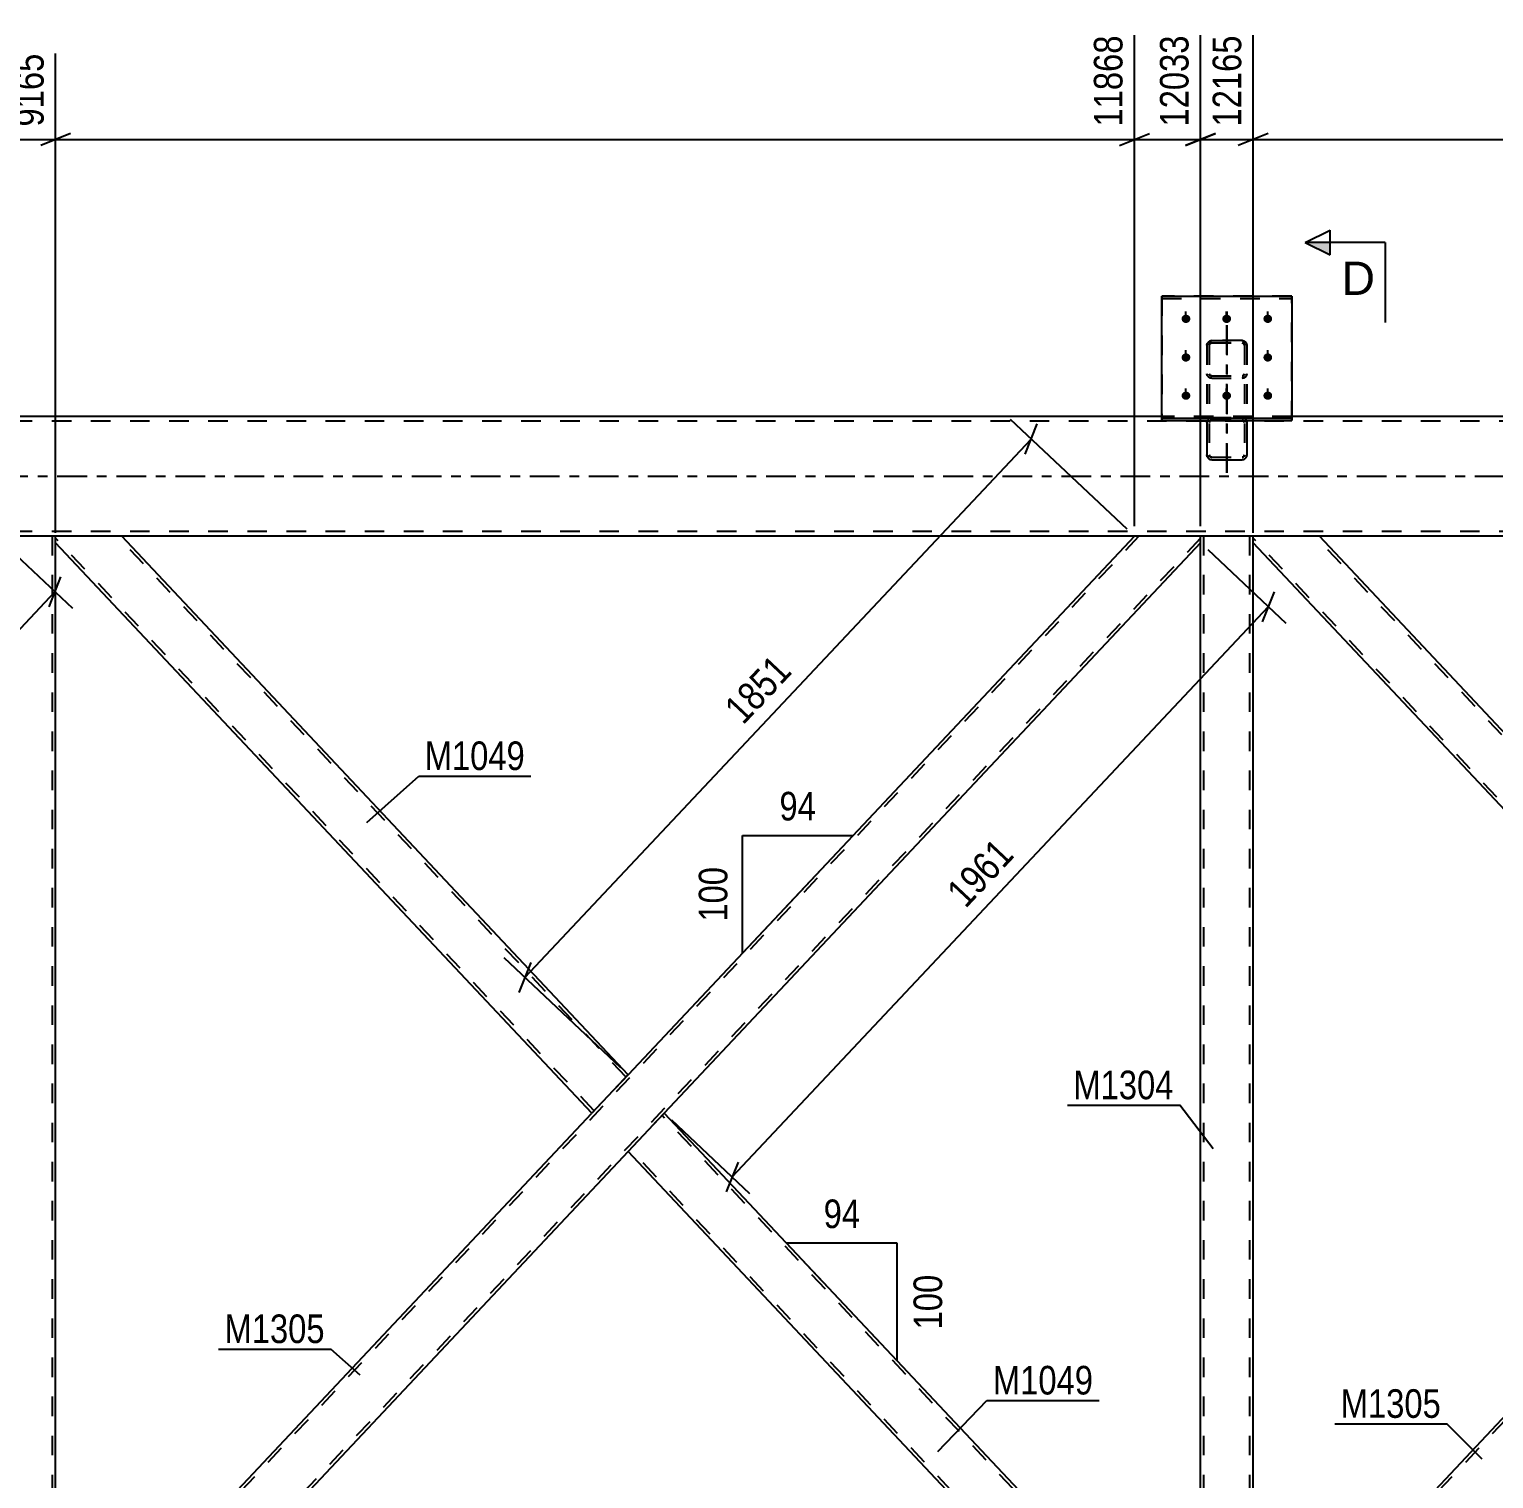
# Model space of a CAD drawing. Header units: millimetres. Extents: x 0 to 1189, y 0 to 841.
# Drawn here: x 415.1 to 561.8, y 508.4 to 653.6 of the extents above; entities that cross this region are included whole.
import ezdxf

# ---------------------------------------------------------------- set-up
doc = ezdxf.new("R2010")
doc.units = ezdxf.units.MM
doc.linetypes.add('DXK_LINE_DOT2', pattern=[3.9198, 1.9599, -1.9599])
doc.linetypes.add('DXK_LINE_DOT3', pattern=[5.9187, 2.979, -0.9799, 0.9799, -0.9799])
doc.styles.add('Arial', font='ARIAL.TTF', dxfattribs={"height": 0.2})
doc.styles.add('Arial Narrow', font='ARIALN.TTF', dxfattribs={"height": 0.2})

# ---------------------------------------------------------------- blocks, each defined once
blk = doc.blocks.new('Part-717048625-3684 - 3498')
at = {"color": 7, "linetype": 'DXK_LINE_DOT3'}
blk.add_line((535.07, 623.97), (535.07, 609.19), dxfattribs=at)
at = {"color": 7, "linetype": 'DXK_LINE_DOT2'}
for p, q in [((533.11, 622.15), (533.22, 622.29)), ((533.22, 622.29), (533.37, 622.39)), ((533.37, 622.39), (533.55, 622.43)), ((533.55, 622.2), (533.46, 622.18)), ((536.59, 622.43), (533.55, 622.43)), ((533.55, 622.2), (536.59, 622.2)), ((536.59, 622.43), (536.78, 622.39)), ((536.69, 622.18), (536.59, 622.2)), ((536.78, 622.39), (536.93, 622.29)), ((536.93, 622.29), (537.04, 622.15)), ((533.07, 621.98), (533.11, 622.15)), ((533.07, 621.98), (533.07, 611)), ((533.33, 622.06), (533.31, 621.98)), ((533.31, 621.98), (533.31, 611)), ((533.38, 622.13), (533.33, 622.06)), ((533.46, 622.18), (533.38, 622.13)), ((536.76, 622.13), (536.69, 622.18)), ((536.82, 622.06), (536.76, 622.13)), ((536.83, 621.98), (536.82, 622.06)), ((536.83, 621.98), (536.83, 611)), ((537.04, 622.15), (537.07, 621.98)), ((537.07, 621.98), (537.07, 611)), ((533.11, 618.95), (533.07, 619.12)), ((533.22, 618.8), (533.11, 618.95)), ((533.37, 618.7), (533.22, 618.8)), ((533.31, 619.12), (533.33, 619.03)), ((533.33, 619.03), (533.38, 618.96)), ((533.55, 618.67), (533.37, 618.7)), ((533.38, 618.96), (533.46, 618.91)), ((533.46, 618.91), (533.55, 618.89)), ((533.55, 618.89), (536.59, 618.89)), ((533.55, 618.67), (536.59, 618.67)), ((536.59, 618.89), (536.69, 618.91)), ((536.78, 618.7), (536.59, 618.67)), ((536.69, 618.91), (536.76, 618.96)), ((536.76, 618.96), (536.82, 619.03)), ((536.93, 618.8), (536.78, 618.7)), ((536.82, 619.03), (536.83, 619.12)), ((537.04, 618.95), (536.93, 618.8)), ((537.07, 619.12), (537.04, 618.95)), ((533.11, 614.43), (533.07, 614.23)), ((533.31, 614.23), (533.33, 614.33)), ((533.33, 614.33), (533.38, 614.41)), ((533.55, 614.74), (533.37, 614.7)), ((533.38, 614.41), (533.46, 614.47)), ((533.46, 614.47), (533.55, 614.49)), ((533.55, 614.74), (536.59, 614.74)), ((533.55, 614.49), (536.59, 614.49)), ((536.76, 614.71), (536.59, 614.74)), ((536.59, 614.49), (536.69, 614.47)), ((536.69, 614.47), (536.76, 614.41)), ((536.78, 614.7), (536.76, 614.71)), ((536.76, 614.41), (536.82, 614.33)), ((536.82, 614.33), (536.83, 614.23)), ((537.07, 614.23), (537.04, 614.43)), ((533.07, 611), (533.11, 610.8)), ((533.33, 610.9), (533.31, 611)), ((533.38, 610.82), (533.33, 610.9)), ((533.37, 610.53), (533.55, 610.49)), ((533.46, 610.76), (533.38, 610.82)), ((533.55, 610.74), (533.46, 610.76)), ((533.55, 610.74), (536.59, 610.74)), ((533.55, 610.49), (536.59, 610.49)), ((536.69, 610.76), (536.59, 610.74)), ((536.59, 610.49), (536.78, 610.53)), ((536.76, 610.82), (536.69, 610.76)), ((536.82, 610.9), (536.76, 610.82)), ((536.83, 611), (536.82, 610.9)), ((537.04, 610.8), (537.07, 611))]:
    blk.add_line(p, q, dxfattribs=at)
for centre, start, end in [((533.58, 614.25), 114.32, 159.2417), ((536.57, 614.25), 20.7583, 65.68), ((533.58, 610.98), 200.7583, 245.68), ((536.57, 610.98), 294.32, 339.2417)]:
    blk.add_arc(centre, 0.496, start, end, dxfattribs=at)
blk = doc.blocks.new('Part-717048625-3613 - 3498')
at = {"color": 7, "linetype": 'DXK_LINE_DOT2'}
for p, q in [((646.25, 602.84), (537.71, 487.43)), ((652.43, 602.65), (543.9, 487.24)), ((652.43, 602.84), (645.81, 602.84)), ((595.07, 548.89), (591.45, 545.04)), ((537.71, 487.9), (538.54, 488.78)), ((537.71, 487.24), (537.71, 487.9)), ((544.34, 487.24), (537.71, 487.24))]:
    blk.add_line(p, q, dxfattribs=at)
at = {"color": 2, "linetype": 'Continuous'}
for p, q in [((652.43, 602.18), (544.34, 487.24)), ((645.81, 602.84), (595.07, 548.89)), ((652.43, 602.18), (652.43, 602.84)), ((591.45, 545.04), (538.54, 488.78))]:
    blk.add_line(p, q, dxfattribs=at)
blk = doc.blocks.new('Part-717048625-3623 - 3498')
at = {"color": 7, "linetype": 'DXK_LINE_DOT2'}
for p, q in [((526.25, 602.84), (417.71, 487.43)), ((532.43, 602.64), (423.9, 487.24)), ((532.43, 602.84), (525.81, 602.84)), ((475.07, 548.89), (471.45, 545.04)), ((478.7, 545.04), (475.07, 541.19)), ((424.34, 487.24), (417.71, 487.24))]:
    blk.add_line(p, q, dxfattribs=at)
at = {"color": 2, "linetype": 'Continuous'}
for p, q in [((525.81, 602.84), (475.07, 548.89)), ((532.43, 602.18), (478.7, 545.04)), ((532.43, 602.18), (532.43, 602.84)), ((417.71, 487.9), (471.45, 545.04)), ((475.07, 541.19), (424.34, 487.24)), ((417.71, 487.24), (417.71, 487.9))]:
    blk.add_line(p, q, dxfattribs=at)
blk = doc.blocks.new('Part-717048625-3682 - 3498')
at = {"color": 2, "linetype": 'Continuous'}
for p, q in [((528.57, 614.44), (528.57, 626.87)), ((528.57, 626.87), (541.57, 626.87)), ((541.57, 626.87), (541.57, 614.44)), ((528.57, 614.66), (541.57, 614.66)), ((528.57, 614.44), (541.57, 614.44))]:
    blk.add_line(p, q, dxfattribs=at)
at = {"color": 7, "linetype": 'DXK_LINE_DOT2'}
blk.add_line((528.57, 626.65), (541.57, 626.65), dxfattribs=at)
blk = doc.blocks.new('Part-717048625-3618 - 3498')
at = {"color": 2, "linetype": 'Continuous'}
for p, q in [((417.71, 602.18), (417.71, 602.84)), ((471.45, 545.04), (417.71, 602.18)), ((475.07, 548.89), (424.34, 602.84)), ((475.07, 548.89), (474.63, 548.43)), ((474.63, 548.43), (471.45, 545.04))]:
    blk.add_line(p, q, dxfattribs=at)
at = {"color": 7, "linetype": 'DXK_LINE_DOT2'}
for p, q in [((424.34, 602.84), (417.71, 602.84)), ((471.67, 545.27), (417.71, 602.65)), ((474.85, 548.66), (423.9, 602.84)), ((475.04, 548.86), (474.63, 548.43)), ((471.67, 545.27), (471.68, 545.29))]:
    blk.add_line(p, q, dxfattribs=at)
blk = doc.blocks.new('Part-717048625-3563 - 3498')
at = {"color": 7, "linetype": 'DXK_LINE_DOT2'}
for p, q in [((537.71, 602.84), (532.43, 602.84)), ((532.43, 602.18), (532.43, 602.84)), ((532.75, 487.24), (532.75, 602.84)), ((537.39, 487.24), (537.39, 602.84)), ((537.71, 602.18), (537.71, 602.84)), ((532.43, 487.24), (532.43, 488.78)), ((537.71, 487.24), (537.71, 488.78)), ((537.71, 487.24), (532.43, 487.24))]:
    blk.add_line(p, q, dxfattribs=at)
at = {"color": 2, "linetype": 'Continuous'}
for p, q in [((532.43, 488.78), (532.43, 602.18)), ((537.71, 488.78), (537.71, 602.18))]:
    blk.add_line(p, q, dxfattribs=at)
blk = doc.blocks.new('Part-717048625-3648 - 3498')
at = {"color": 2, "linetype": 'Continuous'}
for p, q in [((475.07, 541.19), (478.7, 545.04)), ((478.7, 545.04), (531.61, 488.78)), ((525.81, 487.24), (475.07, 541.19))]:
    blk.add_line(p, q, dxfattribs=at)
at = {"color": 7, "linetype": 'DXK_LINE_DOT2'}
for p, q in [((532.43, 487.43), (478.48, 544.81)), ((475.29, 541.42), (475.31, 541.44)), ((526.25, 487.24), (475.29, 541.42)), ((532.43, 487.9), (531.61, 488.78)), ((532.43, 487.24), (525.81, 487.24)), ((532.43, 487.24), (532.43, 487.9))]:
    blk.add_line(p, q, dxfattribs=at)
blk = doc.blocks.new('Part-717048625-3608 - 3498')
at = {"color": 2, "linetype": 'Continuous'}
for p, q in [((537.71, 602.18), (537.71, 602.84)), ((591.45, 545.04), (537.71, 602.18)), ((595.07, 548.89), (544.34, 602.84)), ((595.07, 548.89), (594.64, 548.43)), ((594.64, 548.43), (591.45, 545.04))]:
    blk.add_line(p, q, dxfattribs=at)
at = {"color": 7, "linetype": 'DXK_LINE_DOT2'}
for p, q in [((544.34, 602.84), (537.71, 602.84)), ((591.67, 545.27), (537.71, 602.65)), ((594.86, 548.66), (543.9, 602.84)), ((595.04, 548.86), (594.64, 548.43)), ((591.67, 545.27), (591.69, 545.29))]:
    blk.add_line(p, q, dxfattribs=at)
blk = doc.blocks.new('Part-717048625-3708 - 3498')
at = {"color": 7, "linetype": 'DXK_LINE_DOT3'}
blk.add_line((535.07, 609.19), (535.07, 623.97), dxfattribs=at)
at = {"color": 7, "linetype": 'DXK_LINE_DOT2'}
for p, q in [((533.22, 622.29), (533.11, 622.15)), ((533.37, 622.39), (533.22, 622.29)), ((533.55, 622.43), (533.37, 622.39)), ((533.46, 622.18), (533.55, 622.2)), ((533.55, 622.43), (536.59, 622.43)), ((533.55, 622.2), (536.59, 622.2)), ((536.78, 622.39), (536.59, 622.43)), ((536.59, 622.2), (536.69, 622.18)), ((536.93, 622.29), (536.78, 622.39)), ((537.04, 622.15), (536.93, 622.29)), ((533.11, 622.15), (533.07, 621.98)), ((533.07, 621.98), (533.07, 614.44)), ((533.31, 621.98), (533.33, 622.06)), ((533.31, 621.98), (533.31, 611)), ((533.33, 622.06), (533.38, 622.13)), ((533.38, 622.13), (533.46, 622.18)), ((536.69, 622.18), (536.76, 622.13)), ((536.76, 622.13), (536.82, 622.06)), ((536.82, 622.06), (536.83, 621.98)), ((536.83, 621.98), (536.83, 611)), ((537.07, 621.98), (537.04, 622.15)), ((537.07, 621.98), (537.07, 614.44)), ((533.07, 619.12), (533.11, 618.95)), ((533.11, 618.95), (533.22, 618.8)), ((533.22, 618.8), (533.37, 618.7)), ((533.33, 619.03), (533.31, 619.12)), ((533.38, 618.96), (533.33, 619.03)), ((533.37, 618.7), (533.55, 618.67)), ((533.46, 618.91), (533.38, 618.96)), ((533.55, 618.89), (533.46, 618.91)), ((533.55, 618.89), (536.59, 618.89)), ((533.55, 618.67), (536.59, 618.67)), ((536.69, 618.91), (536.59, 618.89)), ((536.59, 618.67), (536.78, 618.7)), ((536.76, 618.96), (536.69, 618.91)), ((536.82, 619.03), (536.76, 618.96)), ((536.78, 618.7), (536.93, 618.8)), ((536.83, 619.12), (536.82, 619.03)), ((536.93, 618.8), (537.04, 618.95)), ((537.04, 618.95), (537.07, 619.12)), ((533.07, 614.23), (533.11, 614.43)), ((533.33, 614.33), (533.31, 614.23)), ((533.38, 614.41), (533.33, 614.33)), ((533.37, 614.7), (533.55, 614.74)), ((533.46, 614.47), (533.38, 614.41)), ((533.55, 614.49), (533.46, 614.47)), ((533.55, 614.74), (536.59, 614.74)), ((533.55, 614.49), (536.59, 614.49)), ((536.59, 614.74), (536.78, 614.7)), ((536.69, 614.47), (536.59, 614.49)), ((536.76, 614.41), (536.69, 614.47)), ((536.82, 614.33), (536.76, 614.41)), ((536.83, 614.23), (536.82, 614.33)), ((537.04, 614.43), (537.07, 614.23)), ((533.31, 611), (533.33, 610.9)), ((533.33, 610.9), (533.38, 610.82)), ((533.38, 610.82), (533.46, 610.76)), ((533.46, 610.76), (533.55, 610.74)), ((533.55, 610.74), (536.59, 610.74)), ((536.59, 610.74), (536.69, 610.76)), ((536.69, 610.76), (536.76, 610.82)), ((536.76, 610.82), (536.82, 610.9)), ((536.82, 610.9), (536.83, 611))]:
    blk.add_line(p, q, dxfattribs=at)
at = {"color": 2, "linetype": 'Continuous'}
for p, q in [((533.07, 614.44), (533.07, 611)), ((537.07, 614.44), (537.07, 611)), ((533.11, 610.8), (533.07, 611)), ((533.55, 610.49), (533.37, 610.52)), ((533.55, 610.49), (536.59, 610.49)), ((536.78, 610.52), (536.59, 610.49)), ((537.07, 611), (537.04, 610.8))]:
    blk.add_line(p, q, dxfattribs=at)
at = {"color": 7, "linetype": 'DXK_LINE_DOT2'}
for centre, start, end in [((533.58, 614.25), 114.32, 159.2417), ((536.57, 614.25), 20.7583, 65.68)]:
    blk.add_arc(centre, 0.496, start, end, dxfattribs=at)
at = {"color": 2, "linetype": 'Continuous'}
for centre, start, end in [((533.58, 610.98), 200.7583, 245.68), ((536.57, 610.98), 294.32, 339.2417)]:
    blk.add_arc(centre, 0.496, start, end, dxfattribs=at)
blk = doc.blocks.new('Part-717048625-3713 - 3498')
at = {"color": 7, "linetype": 'DXK_LINE_DOT2'}
for p, q in [((417.71, 602.84), (412.43, 602.84)), ((412.43, 602.18), (412.43, 602.84)), ((412.75, 487.24), (412.75, 602.84)), ((417.39, 487.24), (417.39, 602.84)), ((417.71, 602.18), (417.71, 602.84)), ((412.43, 487.24), (412.43, 487.9)), ((417.71, 487.24), (412.43, 487.24)), ((417.71, 487.24), (417.71, 487.9))]:
    blk.add_line(p, q, dxfattribs=at)
at = {"color": 2, "linetype": 'Continuous'}
for p, q in [((412.43, 487.9), (412.43, 602.18)), ((417.71, 487.9), (417.71, 602.18))]:
    blk.add_line(p, q, dxfattribs=at)
blk = doc.blocks.new('Part-717048625-3741 - 3498')
at = {"color": 7, "linetype": 'DXK_LINE_DOT2'}
for p, q in [((541.57, 626.87), (528.57, 626.87)), ((528.57, 626.87), (528.57, 614.44)), ((528.57, 626.65), (541.57, 626.65)), ((541.57, 614.44), (541.57, 626.87)), ((528.57, 614.66), (541.57, 614.66)), ((528.57, 614.44), (541.57, 614.44))]:
    blk.add_line(p, q, dxfattribs=at)
blk = doc.blocks.new('Part-717048625-3781 - 3498')
at = {"color": 7, "linetype": 'DXK_LINE_DOT2'}
for p, q in [((674.07, 614.36), (86.43, 614.36)), ((541.57, 614.84), (528.57, 614.84)), ((674.07, 603.32), (86.43, 603.32))]:
    blk.add_line(p, q, dxfattribs=at)
at = {"color": 2, "linetype": 'Continuous'}
for p, q in [((528.57, 614.84), (301.57, 614.84)), ((674.07, 614.84), (541.57, 614.84)), ((674.07, 602.84), (292.67, 602.84))]:
    blk.add_line(p, q, dxfattribs=at)
at = {"color": 7, "linetype": 'DXK_LINE_DOT3'}
blk.add_line((86.43, 608.84), (674.07, 608.84), dxfattribs=at)
blk = doc.blocks.new('Bolt-717048625-3818 - 3498')
at = {"color": 1, "linetype": 'DXK_LINE_DOT2'}
for p, q in [((530.97, 624.22), (530.97, 625.36)), ((535.09, 624.22), (535.09, 625.36)), ((539.17, 624.22), (539.17, 625.36)), ((530.97, 620.35), (530.97, 621.49)), ((539.17, 620.35), (539.17, 621.49)), ((530.97, 616.52), (530.97, 617.65)), ((535.09, 616.52), (535.09, 617.65)), ((539.17, 616.52), (539.17, 617.65))]:
    blk.add_line(p, q, dxfattribs=at)
blk = doc.blocks.new('Bolt-717048625-3842 - 3498')
at = {"linetype": 'Continuous'}
for points in [[(530.97, 624.2), (530.88, 624.21), (530.8, 624.24), (530.72, 624.28), (530.65, 624.34), (530.59, 624.41), (530.56, 624.49), (530.54, 624.58), (530.54, 624.66), (530.56, 624.75), (530.59, 624.83), (530.65, 624.89), (530.72, 624.95), (530.8, 625), (530.88, 625.02), (530.97, 625.03), (531.07, 625.02), (531.15, 625), (531.23, 624.95), (531.3, 624.89), (531.36, 624.83), (531.39, 624.75), (531.41, 624.66), (531.41, 624.58), (531.39, 624.49), (531.36, 624.41), (531.3, 624.34), (531.23, 624.28), (531.15, 624.24), (531.07, 624.21)], [(535.05, 624.2), (534.96, 624.21), (534.88, 624.24), (534.8, 624.28), (534.73, 624.34), (534.67, 624.41), (534.64, 624.49), (534.62, 624.58), (534.62, 624.66), (534.64, 624.75), (534.67, 624.83), (534.73, 624.89), (534.8, 624.95), (534.88, 625), (534.96, 625.02), (535.05, 625.03), (535.15, 625.02), (535.23, 625), (535.31, 624.95), (535.38, 624.89), (535.44, 624.83), (535.47, 624.75), (535.49, 624.66), (535.49, 624.58), (535.47, 624.49), (535.44, 624.41), (535.38, 624.34), (535.31, 624.28), (535.23, 624.24), (535.15, 624.21)], [(539.17, 624.2), (539.08, 624.21), (539, 624.24), (538.92, 624.28), (538.85, 624.34), (538.79, 624.41), (538.76, 624.49), (538.74, 624.58), (538.74, 624.66), (538.76, 624.75), (538.79, 624.83), (538.85, 624.89), (538.92, 624.95), (539, 625), (539.08, 625.02), (539.17, 625.03), (539.27, 625.02), (539.35, 625), (539.43, 624.95), (539.5, 624.89), (539.56, 624.83), (539.59, 624.75), (539.61, 624.66), (539.61, 624.58), (539.59, 624.49), (539.56, 624.41), (539.5, 624.34), (539.43, 624.28), (539.35, 624.24), (539.27, 624.21)], [(530.97, 620.33), (530.88, 620.34), (530.8, 620.37), (530.72, 620.41), (530.65, 620.47), (530.59, 620.54), (530.56, 620.62), (530.54, 620.7), (530.54, 620.79), (530.56, 620.87), (530.59, 620.95), (530.65, 621.02), (530.72, 621.08), (530.8, 621.12), (530.88, 621.15), (530.97, 621.16), (531.07, 621.15), (531.15, 621.12), (531.23, 621.08), (531.3, 621.02), (531.36, 620.95), (531.39, 620.87), (531.41, 620.79), (531.41, 620.7), (531.39, 620.62), (531.36, 620.54), (531.3, 620.47), (531.23, 620.41), (531.15, 620.37), (531.07, 620.34)], [(539.17, 620.33), (539.08, 620.34), (539, 620.37), (538.92, 620.41), (538.85, 620.47), (538.79, 620.54), (538.76, 620.62), (538.74, 620.7), (538.74, 620.79), (538.76, 620.87), (538.79, 620.95), (538.85, 621.02), (538.92, 621.08), (539, 621.12), (539.08, 621.15), (539.17, 621.16), (539.27, 621.15), (539.35, 621.12), (539.43, 621.08), (539.5, 621.02), (539.56, 620.95), (539.59, 620.87), (539.61, 620.79), (539.61, 620.7), (539.59, 620.62), (539.56, 620.54), (539.5, 620.47), (539.43, 620.41), (539.35, 620.37), (539.27, 620.34)], [(530.97, 616.5), (530.88, 616.51), (530.8, 616.54), (530.72, 616.58), (530.65, 616.64), (530.59, 616.71), (530.56, 616.79), (530.54, 616.87), (530.54, 616.96), (530.56, 617.04), (530.59, 617.12), (530.65, 617.19), (530.72, 617.25), (530.8, 617.29), (530.88, 617.32), (530.97, 617.33), (531.07, 617.32), (531.15, 617.29), (531.23, 617.25), (531.3, 617.19), (531.36, 617.12), (531.39, 617.04), (531.41, 616.96), (531.41, 616.87), (531.39, 616.79), (531.36, 616.71), (531.3, 616.64), (531.23, 616.58), (531.15, 616.54), (531.07, 616.51)], [(535.05, 616.5), (534.96, 616.51), (534.88, 616.54), (534.8, 616.58), (534.73, 616.64), (534.67, 616.71), (534.64, 616.79), (534.62, 616.87), (534.62, 616.96), (534.64, 617.04), (534.67, 617.12), (534.73, 617.19), (534.8, 617.25), (534.88, 617.29), (534.96, 617.32), (535.05, 617.33), (535.15, 617.32), (535.23, 617.29), (535.31, 617.25), (535.38, 617.19), (535.44, 617.12), (535.47, 617.04), (535.49, 616.96), (535.49, 616.87), (535.47, 616.79), (535.44, 616.71), (535.38, 616.64), (535.31, 616.58), (535.23, 616.54), (535.15, 616.51)], [(539.17, 616.5), (539.08, 616.51), (539, 616.54), (538.92, 616.58), (538.85, 616.64), (538.79, 616.71), (538.76, 616.79), (538.74, 616.87), (538.74, 616.96), (538.76, 617.04), (538.79, 617.12), (538.85, 617.19), (538.92, 617.25), (539, 617.29), (539.08, 617.32), (539.17, 617.33), (539.27, 617.32), (539.35, 617.29), (539.43, 617.25), (539.5, 617.19), (539.56, 617.12), (539.59, 617.04), (539.61, 616.96), (539.61, 616.87), (539.59, 616.79), (539.56, 616.71), (539.5, 616.64), (539.43, 616.58), (539.35, 616.54), (539.27, 616.51)]]:
    blk.add_hatch(color=1, dxfattribs=at).paths.add_polyline_path(points)
at = {"color": 1, "linetype": 'Continuous'}
for p, q in [((530.97, 624.22), (530.97, 625.36)), ((535.05, 624.22), (535.05, 625.36)), ((539.17, 624.22), (539.17, 625.36)), ((530.97, 620.35), (530.97, 621.49)), ((539.17, 620.35), (539.17, 621.49)), ((530.97, 616.52), (530.97, 617.65)), ((535.05, 616.52), (535.05, 617.65)), ((539.17, 616.52), (539.17, 617.65))]:
    blk.add_line(p, q, dxfattribs=at)
blk = doc.blocks.new('StraightDimension-717048625-4066 - 3498')
at = {"color": 7, "linetype": 'Continuous'}
for p, q in [((653.16, 601.49), (659.1, 595.91)), ((656.76, 596.05), (657.94, 599.06)), ((549.26, 482.61), (657.35, 597.55)), ((545.07, 486.56), (551.01, 480.97)), ((549.85, 484.12), (548.67, 481.11))]:
    blk.add_line(p, q, dxfattribs=at)
at = {"color": 0}
blk.add_wipeout([(605.68, 543.7), (602.62, 546.57), (596.79, 540.37), (599.85, 537.5)], dxfattribs=at)
at = {"color": 3, "style": 'Arial Narrow'}
blk.add_text('3945', height=2.863, rotation=46.7591, dxfattribs=at).set_placement((599.82, 538.34))
blk = doc.blocks.new('StraightDimension-717048625-4011 - 3498')
at = {"color": 7, "linetype": 'Continuous'}
for p, q in [((525.08, 603.53), (513.39, 614.52)), ((514.87, 611.07), (516.05, 614.08)), ((464.72, 558.62), (515.46, 612.57)), ((474.34, 549.58), (462.65, 560.58)), ((465.32, 560.13), (464.13, 557.12))]:
    blk.add_line(p, q, dxfattribs=at)
at = {"color": 0}
blk.add_wipeout([(492.46, 589.21), (489.4, 592.09), (483.57, 585.89), (486.63, 583.01)], dxfattribs=at)
at = {"color": 3, "style": 'Arial Narrow'}
blk.add_text('1851', height=2.863, rotation=46.7591, dxfattribs=at).set_placement((486.6, 583.86))
blk = doc.blocks.new('StraightDimension-717048625-8172 - 3498')
at = {"color": 7, "linetype": 'Continuous'}
for p, q in [((532.43, 603.84), (532.43, 653.02)), ((537.71, 603.18), (537.71, 653.02)), ((530.93, 641.98), (533.93, 643.18)), ((539.21, 643.18), (536.21, 641.98)), ((532.43, 642.58), (537.71, 642.58))]:
    blk.add_line(p, q, dxfattribs=at)
at = {"color": 0, "linetype": 'Continuous'}
blk.add_wipeout([(537.11, 653.62), (532.91, 653.62), (532.91, 643.28), (537.11, 643.28)], dxfattribs=at)
at = {"color": 3, "linetype": 'Continuous', "style": 'Arial Narrow'}
blk.add_text('12165', height=2.863, rotation=90.0002, dxfattribs=at).set_placement((536.51, 643.88))
blk = doc.blocks.new('AngleDimension-717048625-13669 - 3498')
at = {"color": 7, "linetype": 'Continuous'}
for p, q in [((494.48, 528.25), (490.94, 532.02)), ((502.04, 532.02), (490.94, 532.02)), ((502.04, 520.22), (490.94, 532.02)), ((502.04, 520.22), (502.04, 532.02))]:
    blk.add_line(p, q, dxfattribs=at)
at = {"color": 0}
for points in [[(498.92, 532.92), (498.92, 537.12), (494.07, 537.12), (494.07, 532.92)], [(507.14, 529.46), (502.94, 529.46), (502.94, 522.77), (507.14, 522.77)]]:
    blk.add_wipeout(points, dxfattribs=at)
at = {"color": 3, "style": 'Arial Narrow'}
blk.add_text('94', height=2.863, dxfattribs=at).set_placement((494.67, 533.52))
blk.add_text('100', height=2.863, rotation=90.0002, dxfattribs=at).set_placement((506.54, 523.37))
blk = doc.blocks.new('AngleDimension-717048625-4887 - 3498')
at = {"color": 7, "linetype": 'Continuous'}
for p, q in [((486.52, 572.86), (497.62, 572.86)), ((486.52, 561.06), (497.62, 572.86)), ((486.52, 561.06), (486.52, 572.86)), ((490.68, 565.48), (497.62, 572.86))]:
    blk.add_line(p, q, dxfattribs=at)
at = {"color": 0}
for points in [[(494.49, 573.76), (494.49, 577.96), (489.64, 577.96), (489.64, 573.76)], [(485.62, 570.3), (481.42, 570.3), (481.42, 563.62), (485.62, 563.62)]]:
    blk.add_wipeout(points, dxfattribs=at)
at = {"color": 3, "style": 'Arial Narrow'}
blk.add_text('94', height=2.863, dxfattribs=at).set_placement((490.24, 574.36))
blk.add_text('100', height=2.863, rotation=90.0002, dxfattribs=at).set_placement((485.02, 564.22))
blk = doc.blocks.new('StraightDimension-717048625-8171 - 3498')
at = {"color": 7, "linetype": 'Continuous'}
for p, q in [((537.71, 603.18), (537.71, 653.02)), ((645.81, 603.84), (645.81, 653.02)), ((539.21, 643.18), (536.21, 641.98)), ((644.31, 641.98), (647.31, 643.18)), ((537.71, 642.58), (645.81, 642.58))]:
    blk.add_line(p, q, dxfattribs=at)
at = {"color": 0, "linetype": 'Continuous'}
blk.add_wipeout([(645.21, 653.62), (641.01, 653.62), (641.01, 643.28), (645.21, 643.28)], dxfattribs=at)
at = {"color": 3, "linetype": 'Continuous', "style": 'Arial Narrow'}
blk.add_text('14868', height=2.863, rotation=90.0002, dxfattribs=at).set_placement((644.61, 643.88))
blk = doc.blocks.new('StraightDimension-717048625-4032 - 3498')
at = {"color": 7, "linetype": 'Continuous'}
for p, q in [((413.16, 601.49), (419.39, 595.63)), ((417.05, 595.77), (418.23, 598.78)), ((363.91, 540.14), (417.64, 597.28)), ((359.42, 544.35), (365.65, 538.49)), ((364.5, 541.64), (363.31, 538.63))]:
    blk.add_line(p, q, dxfattribs=at)
at = {"color": 0}
blk.add_wipeout([(393.14, 572.32), (390.08, 575.2), (384.25, 569), (387.31, 566.12)], dxfattribs=at)
at = {"color": 3, "style": 'Arial Narrow'}
blk.add_text('1961', height=2.863, rotation=46.7591, dxfattribs=at).set_placement((387.28, 566.97))
blk = doc.blocks.new('StraightDimension-717048625-4778 - 3498')
at = {"color": 7, "linetype": 'Continuous'}
for p, q in [((533.16, 601.49), (540.99, 594.13)), ((538.65, 594.27), (539.83, 597.28)), ((485.5, 538.64), (539.24, 595.78)), ((479.42, 544.35), (487.25, 537)), ((486.09, 540.14), (484.91, 537.14))]:
    blk.add_line(p, q, dxfattribs=at)
at = {"color": 0}
blk.add_wipeout([(514.74, 570.82), (511.68, 573.7), (505.85, 567.5), (508.91, 564.62)], dxfattribs=at)
at = {"color": 3, "style": 'Arial Narrow'}
blk.add_text('1961', height=2.863, rotation=46.7591, dxfattribs=at).set_placement((508.88, 565.47))
blk = doc.blocks.new('StraightDimension-717048625-8173 - 3498')
at = {"color": 7, "linetype": 'Continuous'}
for p, q in [((525.81, 603.84), (525.81, 653.02)), ((532.43, 603.84), (532.43, 653.02)), ((524.31, 641.98), (527.31, 643.18)), ((533.93, 643.18), (530.93, 641.98)), ((525.81, 642.58), (532.43, 642.58))]:
    blk.add_line(p, q, dxfattribs=at)
at = {"color": 0, "linetype": 'Continuous'}
blk.add_wipeout([(531.83, 653.62), (527.63, 653.62), (527.63, 643.28), (531.83, 643.28)], dxfattribs=at)
at = {"color": 3, "linetype": 'Continuous', "style": 'Arial Narrow'}
blk.add_text('12033', height=2.863, rotation=90.0002, dxfattribs=at).set_placement((531.23, 643.88))
blk = doc.blocks.new('StraightDimension-717048625-8174 - 3498')
at = {"color": 7, "linetype": 'Continuous'}
for p, q in [((525.81, 603.84), (525.81, 653.02)), ((417.71, 603.18), (417.71, 651.19)), ((419.21, 643.18), (416.21, 641.98)), ((524.31, 641.98), (527.31, 643.18)), ((417.71, 642.58), (525.81, 642.58))]:
    blk.add_line(p, q, dxfattribs=at)
at = {"color": 0, "linetype": 'Continuous'}
blk.add_wipeout([(525.21, 653.62), (521.01, 653.62), (521.01, 643.28), (525.21, 643.28)], dxfattribs=at)
at = {"color": 3, "linetype": 'Continuous', "style": 'Arial Narrow'}
blk.add_text('11868', height=2.863, rotation=90.0002, dxfattribs=at).set_placement((524.61, 643.88))
blk = doc.blocks.new('StraightDimension-717048625-8175 - 3498')
at = {"color": 7, "linetype": 'Continuous'}
for p, q in [((412.43, 603.18), (412.43, 651.19)), ((417.71, 603.18), (417.71, 651.19)), ((410.93, 641.98), (413.93, 643.18)), ((419.21, 643.18), (416.21, 641.98)), ((412.43, 642.58), (417.71, 642.58))]:
    blk.add_line(p, q, dxfattribs=at)
at = {"color": 0, "linetype": 'Continuous'}
blk.add_wipeout([(417.11, 651.79), (412.91, 651.79), (412.91, 643.28), (417.11, 643.28)], dxfattribs=at)
at = {"color": 3, "linetype": 'Continuous', "style": 'Arial Narrow'}
blk.add_text('9165', height=2.863, rotation=90.0002, dxfattribs=at).set_placement((416.51, 643.88))
blk = doc.blocks.new('Mark-717048625-3559 - 3498')
at = {"color": 0}
blk.add_wipeout([(529.75, 546.43), (529.75, 549.43), (519.69, 549.43), (519.69, 546.43)], dxfattribs=at)
blk.add_wipeout([(529.75, 546.43), (529.75, 549.43), (519.69, 549.43), (519.69, 546.43)], dxfattribs=at)
at = {"color": 30, "linetype": 'Continuous'}
for p in [(519.09, 545.83), (533.7, 541.45)]:
    blk.add_line(p, (530.35, 545.83), dxfattribs=at)
at = {"color": 3, "style": 'Arial Narrow'}
blk.add_text('M1304', height=2.863, dxfattribs=at).set_placement((519.69, 546.43))
blk = doc.blocks.new('Mark-717048625-3609 - 3498')
at = {"color": 0}
blk.add_wipeout([(556.53, 514.51), (556.53, 517.51), (546.48, 517.51), (546.48, 514.51)], dxfattribs=at)
blk.add_wipeout([(556.53, 514.51), (556.53, 517.51), (546.48, 517.51), (546.48, 514.51)], dxfattribs=at)
at = {"color": 30, "linetype": 'Continuous'}
for p in [(545.88, 513.91), (560.67, 510.37)]:
    blk.add_line(p, (557.13, 513.91), dxfattribs=at)
at = {"color": 3, "style": 'Arial Narrow'}
blk.add_text('M1305', height=2.863, dxfattribs=at).set_placement((546.48, 514.51))
blk = doc.blocks.new('Mark-717048625-3614 - 3498')
at = {"color": 0}
blk.add_wipeout([(464.74, 579.41), (464.74, 582.41), (454.69, 582.41), (454.69, 579.41)], dxfattribs=at)
blk.add_wipeout([(464.74, 579.41), (464.74, 582.41), (454.69, 582.41), (454.69, 579.41)], dxfattribs=at)
at = {"color": 30, "linetype": 'Continuous'}
for p, q in [((448.9, 574.15), (454.09, 578.81)), ((454.09, 578.81), (465.34, 578.81))]:
    blk.add_line(p, q, dxfattribs=at)
at = {"color": 3, "style": 'Arial Narrow'}
blk.add_text('M1049', height=2.863, dxfattribs=at).set_placement((454.69, 579.41))
blk = doc.blocks.new('Mark-717048625-3619 - 3498')
at = {"color": 0}
blk.add_wipeout([(444.68, 522), (444.68, 525), (434.63, 525), (434.63, 522)], dxfattribs=at)
blk.add_wipeout([(444.68, 522), (444.68, 525), (434.63, 525), (434.63, 522)], dxfattribs=at)
at = {"color": 30, "linetype": 'Continuous'}
for p in [(434.03, 521.4), (448.23, 518.78)]:
    blk.add_line(p, (445.28, 521.4), dxfattribs=at)
at = {"color": 3, "style": 'Arial Narrow'}
blk.add_text('M1305', height=2.863, dxfattribs=at).set_placement((434.63, 522))
blk = doc.blocks.new('Mark-717048625-3644 - 3498')
at = {"color": 0}
blk.add_wipeout([(521.69, 516.85), (521.69, 519.85), (511.63, 519.85), (511.63, 516.85)], dxfattribs=at)
blk.add_wipeout([(521.69, 516.85), (521.69, 519.85), (511.63, 519.85), (511.63, 516.85)], dxfattribs=at)
at = {"color": 30, "linetype": 'Continuous'}
for p, q in [((506.12, 511.15), (511.03, 516.25)), ((511.03, 516.25), (522.29, 516.25))]:
    blk.add_line(p, q, dxfattribs=at)
at = {"color": 3, "style": 'Arial Narrow'}
blk.add_text('M1049', height=2.863, dxfattribs=at).set_placement((511.63, 516.85))
blk = doc.blocks.new('SectionMark-717048625-4952 - 3498')
at = {"linetype": 'Continuous'}
for points in [[(545.42, 632.26), (545.42, 631.01), (542.92, 632.26)], [(545.42, 455.51), (545.42, 454.26), (542.92, 454.26)]]:
    blk.add_hatch(color=6, dxfattribs=at).paths.add_polyline_path(points)
at = {"color": 6, "linetype": 'Continuous'}
for p, q in [((542.92, 632.26), (545.42, 633.51)), ((545.42, 631.01), (545.42, 633.51)), ((550.92, 632.26), (542.92, 632.26)), ((542.92, 632.26), (545.42, 631.01)), ((550.92, 632.26), (550.92, 624.26)), ((550.92, 454.26), (550.92, 462.26)), ((542.92, 454.26), (545.42, 455.51)), ((545.42, 455.51), (545.42, 453.01)), ((550.92, 454.26), (542.92, 454.26)), ((545.42, 453.01), (542.92, 454.26))]:
    blk.add_line(p, q, dxfattribs=at)
at = {"color": 0, "linetype": 'Continuous'}
for points in [[(549.92, 627.01), (549.92, 630.51), (546.55, 630.51), (546.55, 627.01)], [(549.92, 456.01), (549.92, 459.51), (546.55, 459.51), (546.55, 456.01)]]:
    blk.add_wipeout(points, dxfattribs=at)
at = {"color": 3, "linetype": 'Continuous', "style": 'Arial'}
for p in [(546.55, 627.01), (546.55, 456.01)]:
    blk.add_text('D', height=3.34, dxfattribs=at).set_placement(p)

msp = doc.modelspace()

# ---------------------------------------------------------------- block references
for name in ['Part-717048625-3682 - 3498', 'Part-717048625-3741 - 3498', 'Bolt-717048625-3842 - 3498', 'Bolt-717048625-3818 - 3498', 'Part-717048625-3684 - 3498', 'Part-717048625-3708 - 3498', 'Part-717048625-3781 - 3498', 'Part-717048625-3713 - 3498', 'Part-717048625-3623 - 3498', 'Part-717048625-3618 - 3498', 'Part-717048625-3563 - 3498', 'Part-717048625-3613 - 3498', 'Part-717048625-3608 - 3498', 'Part-717048625-3648 - 3498']:
    msp.add_blockref(name, (0, 0))

# ---------------------------------------------------------------- next in the draw order: block references
for name in ['StraightDimension-717048625-8172 - 3498', 'StraightDimension-717048625-4011 - 3498', 'StraightDimension-717048625-4032 - 3498', 'StraightDimension-717048625-4066 - 3498', 'AngleDimension-717048625-13669 - 3498', 'Mark-717048625-3619 - 3498']:
    msp.add_blockref(name, (0, 0))

# ---------------------------------------------------------------- next in the draw order: block references
for name in ['StraightDimension-717048625-8173 - 3498', 'StraightDimension-717048625-8171 - 3498', 'Mark-717048625-3614 - 3498', 'AngleDimension-717048625-4887 - 3498', 'Mark-717048625-3644 - 3498', 'Mark-717048625-3609 - 3498']:
    msp.add_blockref(name, (0, 0))

# ---------------------------------------------------------------- next in the draw order: block references
for name in ['StraightDimension-717048625-8174 - 3498', 'SectionMark-717048625-4952 - 3498', 'StraightDimension-717048625-4778 - 3498']:
    msp.add_blockref(name, (0, 0))

# ---------------------------------------------------------------- next in the draw order: block references
for name in ['StraightDimension-717048625-8175 - 3498', 'Mark-717048625-3559 - 3498']:
    msp.add_blockref(name, (0, 0))

doc.saveas('drawing.dxf')
